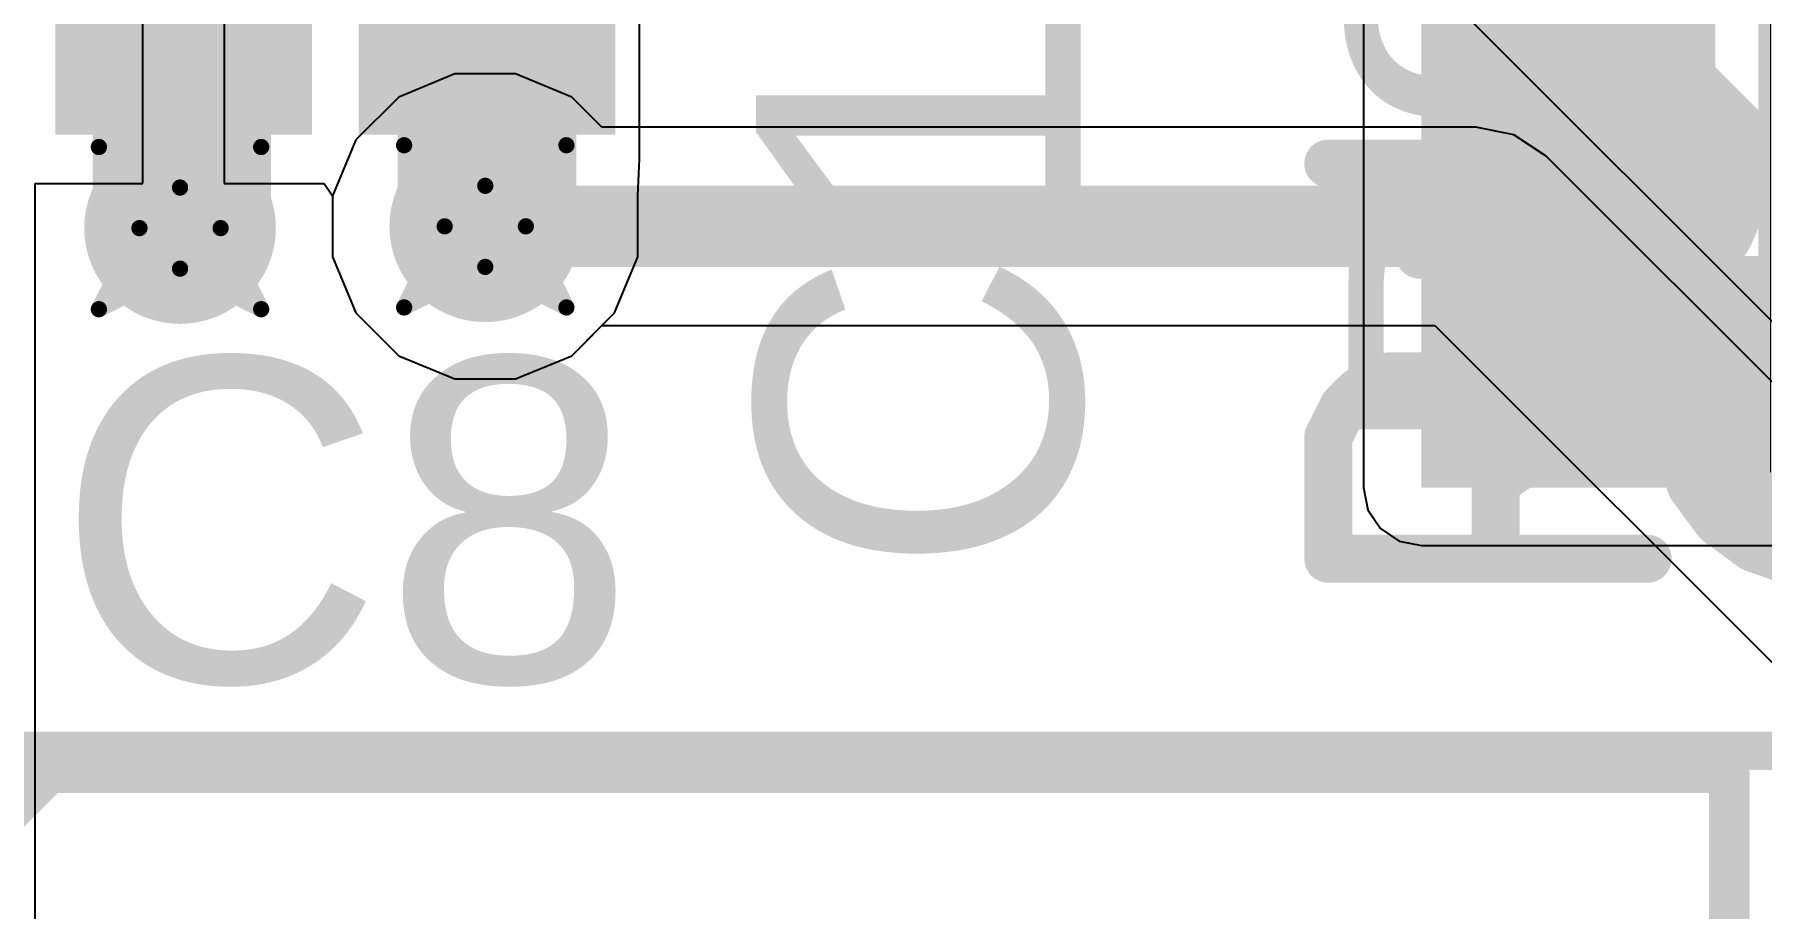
# Model space of a CAD drawing. Header units: inches. Extents: x 0 to 12.4, y -0.6 to 2.2.
# Drawn here: x 1.3581 to 1.5709, y 1.5961 to 1.7039 of the extents above; entities that cross this region are included whole.
import ezdxf

# ---------------------------------------------------------------- set-up
doc = ezdxf.new("R2010")
doc.units = ezdxf.units.IN
doc.header["$MEASUREMENT"] = 0
for name, color, linetype in [('Bottom Layer', 5, 'Continuous'), ('Dimension', 6, 'Continuous'), ('Drill Drawing', 1, 'Continuous'), ('Mechanical 4', 56, 'Continuous'), ('Top Layer', 1, 'Continuous'), ('Top Overlay', 2, 'Continuous'), ('Top Paste', 8, 'Continuous'), ('Top Solder', 216, 'Continuous'), ('Via Holes', 16, 'Continuous')]:
    doc.layers.add(name, color=color, linetype=linetype)
doc.styles.add('Arial', font='', dxfattribs={"height": 0.2})
doc.styles.get('Arial').set_extended_font_data('Arial')

# ---------------------------------------------------------------- blocks, each defined once
blk = doc.blocks.new('SOT_23_5_3')
at = {"layer": 'Top Layer'}
for points in [[(-0.07283465, 0.0492126), (-0.02952755, 0.0492126), (-0.02952755, 0.0255906), (-0.07283465, 0.0255906)], [(0.02952755, 0.0492126), (0.07283465, 0.0492126), (0.07283465, 0.0255906), (0.02952755, 0.0255906)], [(-0.07283465, 0.011811), (-0.02952755, 0.011811), (-0.02952755, -0.011811), (-0.07283465, -0.011811)], [(-0.07283465, -0.0255906), (-0.02952755, -0.0255906), (-0.02952755, -0.0492126), (-0.07283465, -0.0492126)], [(0.02952755, -0.0255906), (0.07283465, -0.0255906), (0.07283465, -0.0492126), (0.02952755, -0.0492126)]]:
    blk.add_hatch(color=1, dxfattribs=at).paths.add_polyline_path(points)
at = {"layer": 'Top Paste'}
for points in [[(-0.07283465, 0.0492126), (-0.02952755, 0.0492126), (-0.02952755, 0.0255906), (-0.07283465, 0.0255906)], [(0.02952755, 0.0492126), (0.07283465, 0.0492126), (0.07283465, 0.0255906), (0.02952755, 0.0255906)], [(-0.07283465, 0.011811), (-0.02952755, 0.011811), (-0.02952755, -0.011811), (-0.07283465, -0.011811)], [(-0.07283465, -0.0255906), (-0.02952755, -0.0255906), (-0.02952755, -0.0492126), (-0.07283465, -0.0492126)], [(0.02952755, -0.0255906), (0.07283465, -0.0255906), (0.07283465, -0.0492126), (0.02952755, -0.0492126)]]:
    blk.add_hatch(color=8, dxfattribs=at).paths.add_polyline_path(points)
at = {"layer": 'Top Solder'}
for points in [[(-0.07683465, 0.0532126), (-0.02552755, 0.0532126), (-0.02552755, 0.0215906), (-0.07683465, 0.0215906)], [(0.02552755, 0.0532126), (0.07683465, 0.0532126), (0.07683465, 0.0215906), (0.02552755, 0.0215906)], [(-0.07683465, 0.015811), (-0.02552755, 0.015811), (-0.02552755, -0.015811), (-0.07683465, -0.015811)], [(-0.07683465, -0.0215906), (-0.02552755, -0.0215906), (-0.02552755, -0.0532126), (-0.07683465, -0.0532126)], [(0.02552755, -0.0215906), (0.07683465, -0.0215906), (0.07683465, -0.0532126), (0.02552755, -0.0532126)]]:
    blk.add_hatch(color=216, dxfattribs=at).paths.add_polyline_path(points)
at = {"layer": 'Top Overlay', "const_width": 0.005}
for points in [[(-0.0346064, 0.059), (-0.0346064, 0.055063)], [(-0.0346064, 0.059), (0.0343936, 0.059)], [(0.0343936, 0.059), (0.0343936, 0.055063)], [(-0.084, 0.042), (-0.084, 0.032)], [(-0.084, 0.042), (-0.079, 0.037)], [(-0.079, 0.037), (-0.084, 0.032)], [(0.0346457, 0.0173228), (0.0346457, -0.0164567)], [(-0.0346064, -0.055063), (-0.0346064, -0.059)], [(0.0343936, -0.055063), (0.0343936, -0.059)], [(-0.0346064, -0.059), (0.0343936, -0.059)]]:
    blk.add_lwpolyline(points, dxfattribs=at)
at = {"layer": 'Top Overlay', "const_width": 0.0025}
for points in [[(-0.0358564, 0.059, 1), (-0.0333564, 0.059, 1)], [(-0.0358564, 0.059, 1), (-0.0333564, 0.059, 1)], [(0.0331436, 0.059, 1), (0.0356436, 0.059, 1)], [(0.0331436, 0.059, 1), (0.0356436, 0.059, 1)], [(-0.0358564, 0.055063, 1), (-0.0333564, 0.055063, 1)], [(0.0331436, 0.055063, 1), (0.0356436, 0.055063, 1)], [(-0.08525, 0.042, 1), (-0.08275, 0.042, 1)], [(-0.08525, 0.042, 1), (-0.08275, 0.042, 1)], [(-0.08025, 0.037, 1), (-0.07775, 0.037, 1)], [(-0.08025, 0.037, 1), (-0.07775, 0.037, 1)], [(-0.08525, 0.032, 1), (-0.08275, 0.032, 1)], [(-0.08525, 0.032, 1), (-0.08275, 0.032, 1)], [(0.0333957, 0.0173228, 1), (0.0358957, 0.0173228, 1)], [(0.0333957, -0.0164567, 1), (0.0358957, -0.0164567, 1)], [(-0.0358564, -0.055063, 1), (-0.0333564, -0.055063, 1)], [(0.0331436, -0.055063, 1), (0.0356436, -0.055063, 1)], [(-0.0358564, -0.059, 1), (-0.0333564, -0.059, 1)], [(-0.0358564, -0.059, 1), (-0.0333564, -0.059, 1)], [(0.0331436, -0.059, 1), (0.0356436, -0.059, 1)], [(0.0331436, -0.059, 1), (0.0356436, -0.059, 1)]]:
    blk.add_lwpolyline(points, format="xyb", close=True, dxfattribs=at)
blk = doc.blocks.new('R___0402_24')
at = {"layer": 'Top Layer'}
for points in [[(-0.0275, -0.0125), (-0.0275, 0.0125), (-0.0095, 0.0125), (-0.0095, -0.0125)], [(0.0095, -0.0125), (0.0095, 0.0125), (0.0275, 0.0125), (0.0275, -0.0125)]]:
    blk.add_hatch(color=1, dxfattribs=at).paths.add_polyline_path(points)
at = {"layer": 'Top Paste'}
for points in [[(-0.0275, -0.0125), (-0.0275, 0.0125), (-0.0095, 0.0125), (-0.0095, -0.0125)], [(0.0095, -0.0125), (0.0095, 0.0125), (0.0275, 0.0125), (0.0275, -0.0125)]]:
    blk.add_hatch(color=8, dxfattribs=at).paths.add_polyline_path(points)
at = {"layer": 'Top Solder'}
for points in [[(-0.0296654, -0.0146654), (-0.0296654, 0.0146654), (-0.0073346, 0.0146654), (-0.0073346, -0.0146654)], [(0.0073346, -0.0146654), (0.0073346, 0.0146654), (0.0296654, 0.0146654), (0.0296654, -0.0146654)]]:
    blk.add_hatch(color=216, dxfattribs=at).paths.add_polyline_path(points)
at = {"layer": 'Top Overlay'}
for points, const_width in [([(-0.031, -0.016), (-0.031, 0.016)], 0.005), ([(0.031, 0.016), (-0.031, 0.016)], 0.005), ([(0.031, -0.016), (0.031, 0.016)], 0.005), ([(0.031, -0.016), (-0.031, -0.016)], 0.005), ([(0.032, -0.017), (-0.032, -0.017)], 0.000127)]:
    blk.add_lwpolyline(points, dxfattribs=dict(at, const_width=const_width))
for points, const_width in [([(-0.03225, 0.016, 1), (-0.02975, 0.016, 1)], 0.0025), ([(-0.03225, 0.016, 1), (-0.02975, 0.016, 1)], 0.0025), ([(0.02975, 0.016, 1), (0.03225, 0.016, 1)], 0.0025), ([(0.02975, 0.016, 1), (0.03225, 0.016, 1)], 0.0025), ([(-0.03225, -0.016, 1), (-0.02975, -0.016, 1)], 0.0025), ([(-0.03225, -0.016, 1), (-0.02975, -0.016, 1)], 0.0025), ([(0.02975, -0.016, 1), (0.03225, -0.016, 1)], 0.0025), ([(0.02975, -0.016, 1), (0.03225, -0.016, 1)], 0.0025), ([(-0.0320317, -0.017, 1), (-0.0319683, -0.017, 1)], 6.35e-05), ([(0.0319683, -0.017, 1), (0.0320317, -0.017, 1)], 6.35e-05)]:
    blk.add_lwpolyline(points, format="xyb", close=True, dxfattribs=dict(at, const_width=const_width))
blk = doc.blocks.new('RT1A221M0605_61')
at = {"layer": 'Top Overlay', "const_width": 0.005}
for points in [[(-0.1299213, 0.0770787), (-0.0770787, 0.1299213)], [(-0.0770787, 0.1299213), (0, 0.1299213)], [(0, 0.1299213), (0.1299213, 0.1299213)], [(0.1299213, 0.0550787), (0.1299213, 0.1299213)]]:
    blk.add_lwpolyline(points, dxfattribs=at)
at = {"layer": 'Top Overlay', "const_width": 0.0025}
for points in [[(-0.0783287, 0.1299213, 1), (-0.0758287, 0.1299213, 1)], [(-0.0783287, 0.1299213, 1), (-0.0758287, 0.1299213, 1)], [(-0.00125, 0.1299213, 1), (0.00125, 0.1299213, 1)], [(-0.00125, 0.1299213, 1), (0.00125, 0.1299213, 1)], [(0.1286713, 0.1299213, 1), (0.1311713, 0.1299213, 1)], [(0.1286713, 0.1299213, 1), (0.1311713, 0.1299213, 1)]]:
    blk.add_lwpolyline(points, format="xyb", close=True, dxfattribs=at)

msp = doc.modelspace()

# ---------------------------------------------------------------- hatches: boundary and pattern name
at = {"layer": 'Bottom Layer'}
h = msp.add_hatch(color=5, dxfattribs=at)
edge = h.paths.add_edge_path()
edge.add_arc((1.4136182, 1.6802166), 0.011811, 0, 360)
h = msp.add_hatch(color=5, dxfattribs=at)
edge = h.paths.add_edge_path()
edge.add_arc((1.376, 1.68), 0.011811, 0, 360)
at = {"layer": 'Top Layer'}
for points in [[(1.529, 1.648), (1.564, 1.648), (1.564, 1.827), (1.529, 1.827)], [(1.529, 1.648), (1.6034408, 1.648), (1.6034408, 1.676551), (1.529, 1.676551)]]:
    msp.add_hatch(color=1, dxfattribs=at).paths.add_polyline_path(points)
h = msp.add_hatch(color=1, dxfattribs=at)
edge = h.paths.add_edge_path()
edge.add_arc((1.4136182, 1.6802166), 0.011811, 0, 360)
h = msp.add_hatch(color=1, dxfattribs=at)
edge = h.paths.add_edge_path()
edge.add_arc((1.376, 1.68), 0.011811, 0, 360)
at = {"layer": 'Via Holes'}
h = msp.add_hatch(color=7, dxfattribs=at)
edge = h.paths.add_edge_path()
edge.add_arc((1.376, 1.68), 0.0059055, 0, 360)
h = msp.add_hatch(color=7, dxfattribs=at)
edge = h.paths.add_edge_path()
edge.add_arc((1.4136182, 1.6802166), 0.0059055, 0, 360)

# ---------------------------------------------------------------- linework, layer by layer
at = {"layer": 'Bottom Layer'}
for p, q in [((1.5039321, 1.7367649), (1.7427649, 1.4979321)), ((1.4098765, 1.6990276), (1.4029626, 1.6961638)), ((1.4173599, 1.6990276), (1.4098765, 1.6990276)), ((1.4242738, 1.6961638), (1.4173599, 1.6990276)), ((1.4029626, 1.6961638), (1.397671, 1.6908722)), ((1.4279859, 1.6924517), (1.4242738, 1.6961638)), ((1.5357055, 1.6924517), (1.4279859, 1.6924517)), ((1.5403877, 1.6915204), (1.5357055, 1.6924517)), ((1.397671, 1.6908722), (1.3948072, 1.6839583)), ((1.544357, 1.6888681), (1.5403877, 1.6915204)), ((1.7086515, 1.5245736), (1.544357, 1.6888681)), ((1.3948072, 1.6839583), (1.3948072, 1.6764749)), ((1.3948072, 1.6764749), (1.397671, 1.669561)), ((1.397671, 1.669561), (1.4029626, 1.6642694)), ((1.4242738, 1.6642694), (1.4279859, 1.6679815)), ((1.4279859, 1.6679815), (1.5306376, 1.6679815)), ((1.5306376, 1.6679815), (1.6877649, 1.5108542)), ((1.4029626, 1.6642694), (1.4098765, 1.6614056)), ((1.4173599, 1.6614056), (1.4242738, 1.6642694)), ((1.4098765, 1.6614056), (1.4173599, 1.6614056))]:
    msp.add_line(p, q, dxfattribs=at)
at = {"layer": 'Bottom Layer', "const_width": 0.01}
for points in [[(1.509, 1.749), (1.755, 1.503)], [(1.4136182, 1.6802166), (1.5357055, 1.6802166)], [(1.5357055, 1.6802166), (1.7, 1.5159221)]]:
    msp.add_lwpolyline(points, dxfattribs=at)
at = {"layer": 'Bottom Layer', "const_width": 0.005}
for points in [[(1.4111182, 1.6802166, 1), (1.4161182, 1.6802166, 1)], [(1.5332055, 1.6802166, 1), (1.5382055, 1.6802166, 1)], [(1.5332055, 1.6802166, 1), (1.5382055, 1.6802166, 1)]]:
    msp.add_lwpolyline(points, format="xyb", close=True, dxfattribs=at)
at = {"layer": 'Dimension', "const_width": 0.007874}
for points in [[(1.5612935, 1.6949748), (1.5612935, 1.709507)], [(1.5612935, 1.694974), (1.5612935, 1.6949748)], [(1.5612935, 1.6948606), (1.5612935, 1.694974)], [(1.5612935, 1.6948606), (1.5613041, 1.6947474)], [(1.5613041, 1.6947469), (1.5613041, 1.6947474)], [(1.5613041, 1.6947469), (1.5613743, 1.6939981)], [(1.5613743, 1.6939981), (1.5614021, 1.6937022)], [(1.5614021, 1.6937022), (1.5615002, 1.6934216)], [(1.5615002, 1.6934216), (1.5615003, 1.6934215)], [(1.5615003, 1.6934215), (1.5626109, 1.6902475)], [(1.5626109, 1.6902475), (1.5631092, 1.6888236)], [(1.5631092, 1.6888236), (1.5633264, 1.6885293)], [(1.5633264, 1.6885293), (1.5633265, 1.6885291)], [(1.5633265, 1.6885291), (1.5658861, 1.6850609)], [(1.5658861, 1.6850609), (1.5667309, 1.6831889)], [(1.5667309, 1.6811351), (1.5667309, 1.6831889)], [(1.5658861, 1.679263), (1.5667309, 1.6811351)], [(1.5633265, 1.6757948), (1.5658861, 1.679263)], [(1.5629883, 1.6751551), (1.5631092, 1.6755003)], [(1.5631092, 1.6755003), (1.5633263, 1.6757946)], [(1.5633263, 1.6757946), (1.5633265, 1.6757948)], [(1.5615002, 1.6709024), (1.5629883, 1.675155)], [(1.5629883, 1.675155), (1.5629883, 1.6751551)], [(1.5612935, 1.6694634), (1.5613041, 1.6695765)], [(1.5612935, 1.6693496), (1.5612935, 1.6694634)], [(1.5612935, 1.6693495), (1.5612935, 1.6693496)], [(1.5612935, 1.6548174), (1.5612935, 1.6693495)], [(1.5613041, 1.669577), (1.5613743, 1.6703258)], [(1.5613041, 1.6695765), (1.5613041, 1.669577)], [(1.5613743, 1.6703259), (1.5614021, 1.6706218)], [(1.5613743, 1.6703258), (1.5613743, 1.6703259)], [(1.5614021, 1.6706218), (1.5615002, 1.6709021)], [(1.5615002, 1.6709021), (1.5615002, 1.6709024)], [(1.5612935, 1.6548165), (1.5612935, 1.6548174)], [(1.5612935, 1.6547031), (1.5612935, 1.6548165)], [(1.5612935, 1.6547031), (1.5613041, 1.65459)], [(1.5613041, 1.6545894), (1.5613041, 1.65459)], [(1.5613041, 1.6545894), (1.5613743, 1.6538406)], [(1.5613743, 1.6538406), (1.5614021, 1.6535447)], [(1.5614021, 1.6535447), (1.5615002, 1.6532641)], [(1.5615002, 1.6532641), (1.5615003, 1.6532641)], [(1.5615003, 1.6532641), (1.5628874, 1.6492999)], [(1.5628874, 1.6492999), (1.5631092, 1.6486661)], [(1.5631092, 1.6486661), (1.5661784, 1.6445075)], [(1.5661784, 1.6445075), (1.570337, 1.6414383)], [(1.570337, 1.6414383), (1.5752155, 1.6397312)]]:
    msp.add_lwpolyline(points, dxfattribs=at)
at = {"layer": 'Dimension', "const_width": 0.003937}
for points in [[(1.559325, 1.6949748, 1), (1.563262, 1.6949748, 1)], [(1.559325, 1.6949748, 1), (1.563262, 1.6949748, 1)], [(1.559325, 1.694974, 1), (1.563262, 1.694974, 1)], [(1.559325, 1.694974, 1), (1.563262, 1.694974, 1)], [(1.559325, 1.6948606, 1), (1.563262, 1.6948606, 1)], [(1.559325, 1.6948606, 1), (1.563262, 1.6948606, 1)], [(1.5593356, 1.6947474, 1), (1.5632726, 1.6947474, 1)], [(1.5593356, 1.6947474, 1), (1.5632726, 1.6947474, 1)], [(1.5593356, 1.6947469, 1), (1.5632726, 1.6947469, 1)], [(1.5593356, 1.6947469, 1), (1.5632726, 1.6947469, 1)], [(1.5594058, 1.6939981, 1), (1.5633428, 1.6939981, 1)], [(1.5594058, 1.6939981, 1), (1.5633428, 1.6939981, 1)], [(1.5594336, 1.6937022, 1), (1.5633706, 1.6937022, 1)], [(1.5594336, 1.6937022, 1), (1.5633706, 1.6937022, 1)], [(1.5595317, 1.6934216, 1), (1.5634687, 1.6934216, 1)], [(1.5595317, 1.6934216, 1), (1.5634687, 1.6934216, 1)], [(1.5595318, 1.6934215, 1), (1.5634688, 1.6934215, 1)], [(1.5595318, 1.6934215, 1), (1.5634688, 1.6934215, 1)], [(1.5606424, 1.6902475, 1), (1.5645794, 1.6902475, 1)], [(1.5606424, 1.6902475, 1), (1.5645794, 1.6902475, 1)], [(1.5611407, 1.6888236, 1), (1.5650777, 1.6888236, 1)], [(1.5611407, 1.6888236, 1), (1.5650777, 1.6888236, 1)], [(1.5613579, 1.6885293, 1), (1.5652949, 1.6885293, 1)], [(1.5613579, 1.6885293, 1), (1.5652949, 1.6885293, 1)], [(1.561358, 1.6885291, 1), (1.565295, 1.6885291, 1)], [(1.561358, 1.6885291, 1), (1.565295, 1.6885291, 1)], [(1.5639176, 1.6850609, 1), (1.5678546, 1.6850609, 1)], [(1.5639176, 1.6850609, 1), (1.5678546, 1.6850609, 1)], [(1.5647624, 1.6831889, 1), (1.5686994, 1.6831889, 1)], [(1.5647624, 1.6831889, 1), (1.5686994, 1.6831889, 1)], [(1.5647624, 1.6811351, 1), (1.5686994, 1.6811351, 1)], [(1.5647624, 1.6811351, 1), (1.5686994, 1.6811351, 1)], [(1.5639176, 1.679263, 1), (1.5678546, 1.679263, 1)], [(1.5639176, 1.679263, 1), (1.5678546, 1.679263, 1)], [(1.5611407, 1.6755003, 1), (1.5650777, 1.6755003, 1)], [(1.5611407, 1.6755003, 1), (1.5650777, 1.6755003, 1)], [(1.5613578, 1.6757946, 1), (1.5652948, 1.6757946, 1)], [(1.5613578, 1.6757946, 1), (1.5652948, 1.6757946, 1)], [(1.561358, 1.6757948, 1), (1.565295, 1.6757948, 1)], [(1.561358, 1.6757948, 1), (1.565295, 1.6757948, 1)], [(1.5610198, 1.6751551, 1), (1.5649568, 1.6751551, 1)], [(1.5610198, 1.6751551, 1), (1.5649568, 1.6751551, 1)], [(1.5610198, 1.675155, 1), (1.5649568, 1.675155, 1)], [(1.5610198, 1.675155, 1), (1.5649568, 1.675155, 1)], [(1.559325, 1.6694634, 1), (1.563262, 1.6694634, 1)], [(1.559325, 1.6694634, 1), (1.563262, 1.6694634, 1)], [(1.559325, 1.6693496, 1), (1.563262, 1.6693496, 1)], [(1.559325, 1.6693496, 1), (1.563262, 1.6693496, 1)], [(1.559325, 1.6693495, 1), (1.563262, 1.6693495, 1)], [(1.559325, 1.6693495, 1), (1.563262, 1.6693495, 1)], [(1.5593356, 1.669577, 1), (1.5632726, 1.669577, 1)], [(1.5593356, 1.669577, 1), (1.5632726, 1.669577, 1)], [(1.5593356, 1.6695765, 1), (1.5632726, 1.6695765, 1)], [(1.5593356, 1.6695765, 1), (1.5632726, 1.6695765, 1)], [(1.5594058, 1.6703259, 1), (1.5633428, 1.6703259, 1)], [(1.5594058, 1.6703259, 1), (1.5633428, 1.6703259, 1)], [(1.5594058, 1.6703258, 1), (1.5633428, 1.6703258, 1)], [(1.5594058, 1.6703258, 1), (1.5633428, 1.6703258, 1)], [(1.5594336, 1.6706218, 1), (1.5633706, 1.6706218, 1)], [(1.5594336, 1.6706218, 1), (1.5633706, 1.6706218, 1)], [(1.5595317, 1.6709024, 1), (1.5634687, 1.6709024, 1)], [(1.5595317, 1.6709024, 1), (1.5634687, 1.6709024, 1)], [(1.5595317, 1.6709021, 1), (1.5634687, 1.6709021, 1)], [(1.5595317, 1.6709021, 1), (1.5634687, 1.6709021, 1)], [(1.559325, 1.6548174, 1), (1.563262, 1.6548174, 1)], [(1.559325, 1.6548174, 1), (1.563262, 1.6548174, 1)], [(1.559325, 1.6548165, 1), (1.563262, 1.6548165, 1)], [(1.559325, 1.6548165, 1), (1.563262, 1.6548165, 1)], [(1.559325, 1.6547031, 1), (1.563262, 1.6547031, 1)], [(1.559325, 1.6547031, 1), (1.563262, 1.6547031, 1)], [(1.5593356, 1.65459, 1), (1.5632726, 1.65459, 1)], [(1.5593356, 1.65459, 1), (1.5632726, 1.65459, 1)], [(1.5593356, 1.6545894, 1), (1.5632726, 1.6545894, 1)], [(1.5593356, 1.6545894, 1), (1.5632726, 1.6545894, 1)], [(1.5594058, 1.6538406, 1), (1.5633428, 1.6538406, 1)], [(1.5594058, 1.6538406, 1), (1.5633428, 1.6538406, 1)], [(1.5594336, 1.6535447, 1), (1.5633706, 1.6535447, 1)], [(1.5594336, 1.6535447, 1), (1.5633706, 1.6535447, 1)], [(1.5595317, 1.6532641, 1), (1.5634687, 1.6532641, 1)], [(1.5595317, 1.6532641, 1), (1.5634687, 1.6532641, 1)], [(1.5595318, 1.6532641, 1), (1.5634688, 1.6532641, 1)], [(1.5595318, 1.6532641, 1), (1.5634688, 1.6532641, 1)], [(1.5609189, 1.6492999, 1), (1.5648559, 1.6492999, 1)], [(1.5609189, 1.6492999, 1), (1.5648559, 1.6492999, 1)], [(1.5611407, 1.6486661, 1), (1.5650777, 1.6486661, 1)], [(1.5611407, 1.6486661, 1), (1.5650777, 1.6486661, 1)], [(1.5642099, 1.6445075, 1), (1.5681469, 1.6445075, 1)], [(1.5642099, 1.6445075, 1), (1.5681469, 1.6445075, 1)], [(1.5683685, 1.6414383, 1), (1.5723055, 1.6414383, 1)], [(1.5683685, 1.6414383, 1), (1.5723055, 1.6414383, 1)]]:
    msp.add_lwpolyline(points, format="xyb", close=True, dxfattribs=at)
at = {"layer": 'Drill Drawing', "const_width": 0.002}
for points in [[(1.366, 1.69), (1.376, 1.685)], [(1.366, 1.69), (1.371, 1.68)], [(1.376, 1.685), (1.386, 1.69)], [(1.381, 1.68), (1.386, 1.69)], [(1.4036182, 1.6902166), (1.4136182, 1.6852166)], [(1.4036182, 1.6902166), (1.4086182, 1.6802166)], [(1.4136182, 1.6852166), (1.4236182, 1.6902166)], [(1.4186182, 1.6802166), (1.4236182, 1.6902166)], [(1.366, 1.67), (1.371, 1.68)], [(1.381, 1.68), (1.386, 1.67)], [(1.4036182, 1.6702166), (1.4086182, 1.6802166)], [(1.4186182, 1.6802166), (1.4236182, 1.6702166)], [(1.366, 1.67), (1.376, 1.675)], [(1.376, 1.675), (1.386, 1.67)], [(1.4036182, 1.6702166), (1.4136182, 1.6752166)], [(1.4136182, 1.6752166), (1.4236182, 1.6702166)]]:
    msp.add_lwpolyline(points, dxfattribs=at)
at = {"layer": 'Drill Drawing', "const_width": 0.001}
for points in [[(1.3655, 1.69, 1), (1.3665, 1.69, 1)], [(1.3655, 1.69, 1), (1.3665, 1.69, 1)], [(1.3855, 1.69, 1), (1.3865, 1.69, 1)], [(1.3855, 1.69, 1), (1.3865, 1.69, 1)], [(1.4031182, 1.6902166, 1), (1.4041182, 1.6902166, 1)], [(1.4031182, 1.6902166, 1), (1.4041182, 1.6902166, 1)], [(1.4231182, 1.6902166, 1), (1.4241182, 1.6902166, 1)], [(1.4231182, 1.6902166, 1), (1.4241182, 1.6902166, 1)], [(1.3755, 1.685, 1), (1.3765, 1.685, 1)], [(1.3755, 1.685, 1), (1.3765, 1.685, 1)], [(1.4131182, 1.6852166, 1), (1.4141182, 1.6852166, 1)], [(1.4131182, 1.6852166, 1), (1.4141182, 1.6852166, 1)], [(1.3705, 1.68, 1), (1.3715, 1.68, 1)], [(1.3705, 1.68, 1), (1.3715, 1.68, 1)], [(1.3805, 1.68, 1), (1.3815, 1.68, 1)], [(1.3805, 1.68, 1), (1.3815, 1.68, 1)], [(1.4081182, 1.6802166, 1), (1.4091182, 1.6802166, 1)], [(1.4081182, 1.6802166, 1), (1.4091182, 1.6802166, 1)], [(1.4181182, 1.6802166, 1), (1.4191182, 1.6802166, 1)], [(1.4181182, 1.6802166, 1), (1.4191182, 1.6802166, 1)], [(1.3755, 1.675, 1), (1.3765, 1.675, 1)], [(1.3755, 1.675, 1), (1.3765, 1.675, 1)], [(1.4131182, 1.6752166, 1), (1.4141182, 1.6752166, 1)], [(1.4131182, 1.6752166, 1), (1.4141182, 1.6752166, 1)], [(1.3655, 1.67, 1), (1.3665, 1.67, 1)], [(1.3655, 1.67, 1), (1.3665, 1.67, 1)], [(1.3855, 1.67, 1), (1.3865, 1.67, 1)], [(1.3855, 1.67, 1), (1.3865, 1.67, 1)], [(1.4031182, 1.6702166, 1), (1.4041182, 1.6702166, 1)], [(1.4031182, 1.6702166, 1), (1.4041182, 1.6702166, 1)], [(1.4231182, 1.6702166, 1), (1.4241182, 1.6702166, 1)], [(1.4231182, 1.6702166, 1), (1.4241182, 1.6702166, 1)]]:
    msp.add_lwpolyline(points, format="xyb", close=True, dxfattribs=at)
at = {"layer": 'Mechanical 4'}
for points, const_width in [([(1.5568811, 1.6767198), (1.5568811, 1.699217)], 0.0059055), ([(1.517511, 1.6879684), (1.5568811, 1.6879684)], 0.0059055), ([(1.517511, 1.6879684), (1.5231353, 1.6842189)], 0.0059055), ([(1.5231353, 1.6842189), (1.5268849, 1.6804694)], 0.0059055), ([(1.5268849, 1.6804694), (1.5287596, 1.6767198)], 0.0059055), ([(1.5212606, 1.6598469), (1.5250101, 1.6617217)], 0.0059055), ([(1.5250101, 1.6617217), (1.5306344, 1.6617217)], 0.0059055), ([(1.5306344, 1.6617217), (1.5343839, 1.6598469)], 0.0059055), ([(1.5381334, 1.6485984), (1.5568811, 1.6617217)], 0.0059055), ([(1.5193858, 1.6579722), (1.5212606, 1.6598469)], 0.0059055), ([(1.5343839, 1.6598469), (1.5362587, 1.6579722)], 0.0059055), ([(1.517511, 1.6542226), (1.5193858, 1.6579722)], 0.0059055), ([(1.5362587, 1.6579722), (1.5381334, 1.6542226)], 0.0059055), ([(1.517511, 1.6392245), (1.517511, 1.6542226)], 0.0059055), ([(1.5381334, 1.6392245), (1.5381334, 1.6542226)], 0.0059055), ([(1.517511, 1.6392245), (1.5568811, 1.6392245)], 0.0059055), ([(1.3484975, 1.6155274), (1.5750945, 1.6155274)], 0.0047244)]:
    msp.add_lwpolyline(points, dxfattribs=dict(at, const_width=const_width))
at = {"layer": 'Mechanical 4', "const_width": 0.0029527}
for points in [[(1.5554047, 1.699217, 1), (1.5583575, 1.699217, 1)], [(1.5160346, 1.6879684, 1), (1.5189874, 1.6879684, 1)], [(1.5160346, 1.6879684, 1), (1.5189874, 1.6879684, 1)], [(1.5554047, 1.6879684, 1), (1.5583575, 1.6879684, 1)], [(1.5216589, 1.6842189, 1), (1.5246117, 1.6842189, 1)], [(1.5216589, 1.6842189, 1), (1.5246117, 1.6842189, 1)], [(1.5254085, 1.6804694, 1), (1.5283613, 1.6804694, 1)], [(1.5254085, 1.6804694, 1), (1.5283613, 1.6804694, 1)], [(1.5272832, 1.6767198, 1), (1.530236, 1.6767198, 1)], [(1.5554047, 1.6767198, 1), (1.5583575, 1.6767198, 1)], [(1.5235337, 1.6617217, 1), (1.5264865, 1.6617217, 1)], [(1.5235337, 1.6617217, 1), (1.5264865, 1.6617217, 1)], [(1.529158, 1.6617217, 1), (1.5321108, 1.6617217, 1)], [(1.529158, 1.6617217, 1), (1.5321108, 1.6617217, 1)], [(1.5554047, 1.6617217, 1), (1.5583575, 1.6617217, 1)], [(1.5197842, 1.6598469, 1), (1.522737, 1.6598469, 1)], [(1.5197842, 1.6598469, 1), (1.522737, 1.6598469, 1)], [(1.5329075, 1.6598469, 1), (1.5358603, 1.6598469, 1)], [(1.5329075, 1.6598469, 1), (1.5358603, 1.6598469, 1)], [(1.5179094, 1.6579722, 1), (1.5208622, 1.6579722, 1)], [(1.5179094, 1.6579722, 1), (1.5208622, 1.6579722, 1)], [(1.5347823, 1.6579722, 1), (1.5377351, 1.6579722, 1)], [(1.5347823, 1.6579722, 1), (1.5377351, 1.6579722, 1)], [(1.5160346, 1.6542226, 1), (1.5189874, 1.6542226, 1)], [(1.5160346, 1.6542226, 1), (1.5189874, 1.6542226, 1)], [(1.536657, 1.6542226, 1), (1.5396098, 1.6542226, 1)], [(1.536657, 1.6542226, 1), (1.5396098, 1.6542226, 1)], [(1.536657, 1.6485984, 1), (1.5396098, 1.6485984, 1)], [(1.5160346, 1.6392245, 1), (1.5189874, 1.6392245, 1)], [(1.5160346, 1.6392245, 1), (1.5189874, 1.6392245, 1)], [(1.536657, 1.6392245, 1), (1.5396098, 1.6392245, 1)], [(1.5554047, 1.6392245, 1), (1.5583575, 1.6392245, 1)]]:
    msp.add_lwpolyline(points, format="xyb", close=True, dxfattribs=at)
at = {"layer": 'Top Layer'}
for p, q in [((1.5218629, 1.75), (1.5218629, 1.6765511)), ((1.4326457, 1.6885198), (1.4326457, 1.7458267)), ((1.3714337, 1.6855197), (1.3714337, 1.717173)), ((1.3814337, 1.717173), (1.3814337, 1.6855197)), ((1.4324292, 1.6839582), (1.4326458, 1.6885198)), ((1.4326458, 1.6885198), (1.4326457, 1.6885198)), ((1.3581371, 1.5214251), (1.3581371, 1.6855197)), ((1.3581371, 1.6855197), (1.3714337, 1.6855197)), ((1.3814337, 1.6855197), (1.3937638, 1.6855197)), ((1.3937638, 1.6855197), (1.3948072, 1.6839582)), ((1.3948072, 1.6839582), (1.3948072, 1.6764749)), ((1.4324292, 1.6764749), (1.4324292, 1.6839582)), ((1.3948072, 1.6764749), (1.397671, 1.669561)), ((1.4295654, 1.669561), (1.4324292, 1.6764749)), ((1.5218629, 1.6765511), (1.5218629, 1.648)), ((1.397671, 1.669561), (1.4029626, 1.6642694)), ((1.4242738, 1.6642694), (1.4295654, 1.669561)), ((1.4029626, 1.6642694), (1.4098765, 1.6614056)), ((1.4173599, 1.6614056), (1.4242738, 1.6642694)), ((1.4098765, 1.6614056), (1.4173599, 1.6614056)), ((1.5218629, 1.648), (1.5224062, 1.6452688)), ((1.5224062, 1.6452688), (1.5239533, 1.6429533)), ((1.5239533, 1.6429533), (1.5262688, 1.6414062)), ((1.5262688, 1.6414062), (1.529, 1.6408629)), ((1.529, 1.6408629), (1.6034409, 1.6408629))]:
    msp.add_line(p, q, dxfattribs=at)
at = {"layer": 'Top Layer', "const_width": 0.022}
for points in [[(1.3762165, 1.6802165), (1.3762165, 1.7169566)], [(1.4138347, 1.6804331), (1.4138347, 1.7171732)], [(1.376, 1.68), (1.3762165, 1.6802165)]]:
    msp.add_lwpolyline(points, dxfattribs=at)
at = {"layer": 'Top Layer', "const_width": 0.011}
for points in [[(1.3705, 1.68, 1), (1.3815, 1.68, 1)], [(1.3707165, 1.6802165, 1), (1.3817165, 1.6802165, 1)], [(1.3707165, 1.6802165, 1), (1.3817165, 1.6802165, 1)], [(1.4083347, 1.6804331, 1), (1.4193347, 1.6804331, 1)]]:
    msp.add_lwpolyline(points, format="xyb", close=True, dxfattribs=at)

# ---------------------------------------------------------------- block references
for name, p, rotation in [('SOT_23_5_3', (1.3764331, 1.7683543), 90), ('R___0402_24', (1.5890079, 1.6819291), 270)]:
    msp.add_blockref(name, p, dxfattribs=dict(rotation=rotation))
msp.add_blockref('RT1A221M0605_61', (1.4370079, 1.4829291))

# ---------------------------------------------------------------- texts
at = {"layer": 'Top Overlay', "style": 'Arial'}
for s, p in [('C13', (1.4869935, 1.6370162)), ('R3', (1.5600014, 1.6506066))]:
    msp.add_text(s, height=0.04, rotation=90, dxfattribs=at).set_placement(p)
msp.add_text('C8', height=0.04, dxfattribs=at).set_placement((1.3606775, 1.6240065))

doc.saveas('drawing.dxf')
